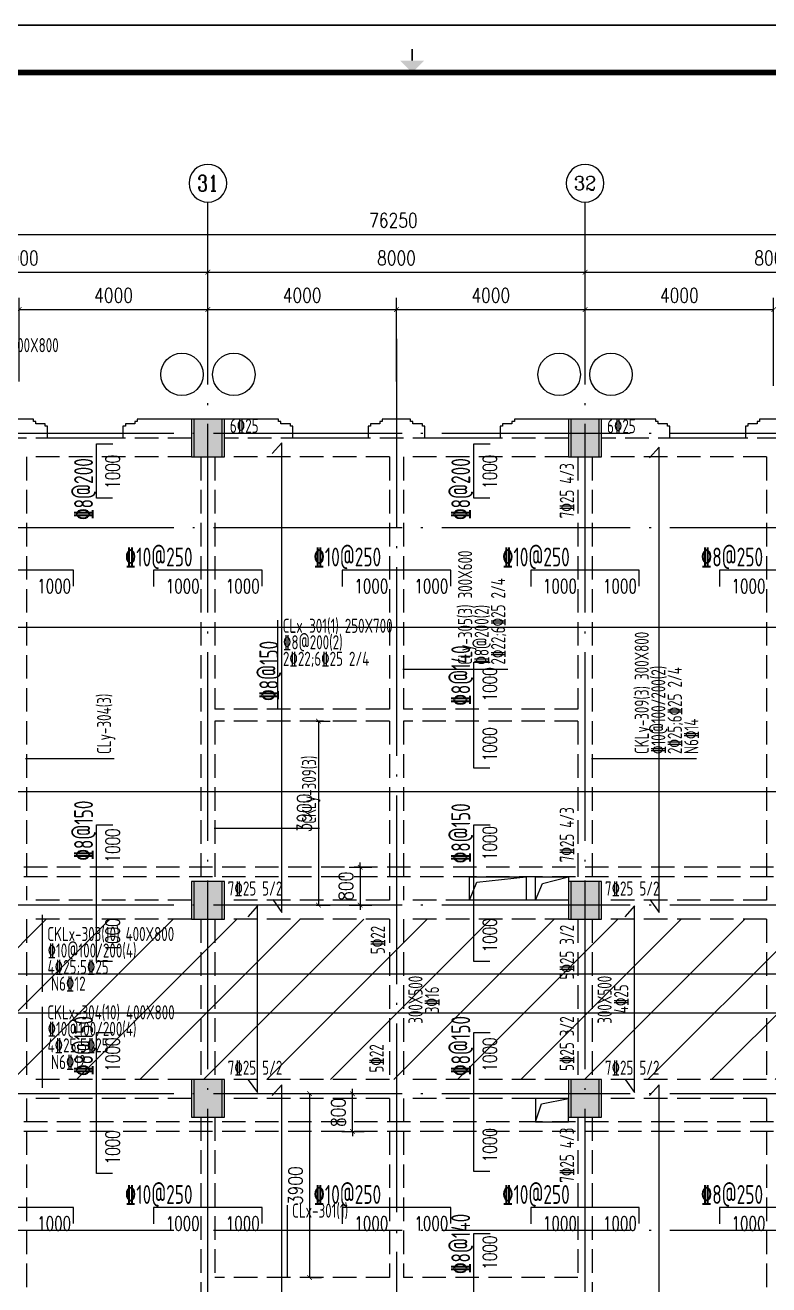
# Model space of a CAD drawing. Header units: millimetres. Extents: x 2998490 to 15040601, y 444546 to 7822218.
# Drawn here: x 14653392 to 14669164, y 7627256 to 7653964 of the extents above; entities that cross this region are included whole.
import ezdxf
from ezdxf.enums import TextEntityAlignment as Align

# ---------------------------------------------------------------- set-up
doc = ezdxf.new("R2010")
doc.units = ezdxf.units.MM
doc.header["$LTSCALE"] = 2000
doc.linetypes.add('DASH', pattern=[0.35, 0.25, -0.1])
doc.linetypes.add('DOTE', pattern=[2.42, 2, -0.2, 0.02, -0.2])
for name, color, linetype in [('3-AXIS', 3, 'Continuous'), ('3-AXIS_TEXT', 7, 'Continuous'), ('3-ban', 84, 'Continuous'), ('3-ban-hatch', 9, 'Continuous'), ('3-ban-rein', 1, 'Continuous'), ('3-ban-TEXT', 7, 'Continuous'), ('3-column-DOWN', 232, 'Continuous'), ('3-COLUMN-UP', 2, 'Continuous'), ('3-dote', 43, 'DOTE'), ('3-HATCH', 8, 'Continuous'), ('3-liang-rein-X', 54, 'Continuous'), ('3-liang-rein-Y', 130, 'Continuous'), ('3-liang-R截面-X', 50, 'Continuous'), ('3-liang-R截面-Y', 70, 'Continuous'), ('3-liang-s-1', 44, 'Continuous'), ('3-liang-xu', 120, 'DASH'), ('3-装饰线脚', 7, 'Continuous'), ('AXIS', 3, 'Continuous'), ('AXIS_TEXT', 7, 'Continuous'), ('图框', 7, 'Continuous')]:
    doc.layers.add(name, color=color, linetype=linetype)
doc.layers.add('3-零部件', color=73, linetype='Continuous', lineweight=5)
doc.styles.add('_TCH_AXIS', font='COMPLEX', dxfattribs={"bigfont": 'GBCBIG'})
doc.styles.add('COMPLEX', font='COMPLEX')
doc.styles.add('DIM_FONT', font='SIMPLEX', dxfattribs={"width": 0.8, "bigfont": 'HZTXT'})
doc.styles.add('TJ1', font='tj-romans1.shx', dxfattribs={"width": 0.8, "bigfont": 'tj-hztxt1.shx'})
doc.styles.add('TSSD_Rein', font='Tssdeng.shx', dxfattribs={"width": 0.7, "bigfont": 'hztxt.shx'})
doc.dimstyles.new('DIMN100', dxfattribs={"dimtxt": 300, "dimasz": 100, "dimexe": 250, "dimexo": 300, "dimgap": 150, "dimtad": 1, "dimdec": 0, "dimzin": 0, "dimdsep": 46, "dimtxsty": 'DIM_FONT', "dimblk": 'ARCHTICK', "dimcen": 0.09, "dimclrt": 7, "dimazin": 2, "dimtfac": 1, "dimtdec": 0, "dimtix": 1, "dimtmove": 2, "dimatfit": 3, "dimldrblk": 'ARCHTICK', "dimfxl": 0, "dimtolj": 1, "dimtzin": 0, "dimarcsym": 0})

# ---------------------------------------------------------------- blocks, each defined once
blk = doc.blocks.new('TJAD_TK_A0')
at = {"layer": '图框'}
for p, q in [((2162, 399.3), (973, 399.3)), ((973, -441.7), (2162, -441.7))]:
    blk.add_line(p, q, dxfattribs=at)
at = {"layer": '图框', "const_width": 0.3}
blk.add_lwpolyline([(1567.5, 391.74), (1567.5, 394.24)], dxfattribs=at)
at = {"layer": '图框', "const_width": 1.2}
blk.add_lwpolyline([(2152, -431.7), (2152, 389.3), (998, 389.3), (998, -431.7)], close=True, dxfattribs=at)
at = {"layer": '图框'}
blk.add_solid([(1565, 391.74), (1570, 391.74), (1567.5, 389.24)], dxfattribs=at)
blk = doc.blocks.new('_ArchTick')
at = {"color": 0, "linetype": 'ByBlock', "const_width": 0.15}
blk.add_lwpolyline([(-0.5, -0.5), (0.5, 0.5)], dxfattribs=at)
blk = doc.blocks.new('*D253')
at = {"layer": 'AXIS', "color": 0, "lineweight": -2}
for p, q in [((14649267, 7648123), (14649267, 7648976)), ((14657267, 7648123), (14657267, 7648976)), ((14649267, 7648726), (14657267, 7648726))]:
    blk.add_line(p, q, dxfattribs=at)
at = {"layer": 'Defpoints', "color": 0}
for p in [(14657267, 7648726), (14649267, 7647823), (14657267, 7647823)]:
    blk.add_point(p, dxfattribs=at)
at = {"layer": 'AXIS', "color": 0, "lineweight": -2, "xscale": 100, "yscale": 100, "zscale": 100, "rotation": 180}
blk.add_blockref('_ArchTick', (14649267, 7648726), dxfattribs=at)
at = {"layer": 'AXIS', "color": 0, "lineweight": -2, "xscale": 100, "yscale": 100, "zscale": 100}
blk.add_blockref('_ArchTick', (14657267, 7648726), dxfattribs=at)
at = {"layer": 'AXIS', "color": 7, "insert": (14653267, 7649026), "char_height": 300, "attachment_point": 5, "style": 'DIM_FONT'}
blk.add_mtext('\\A1;8000', dxfattribs=at)
blk = doc.blocks.new('*D254')
at = {"layer": 'AXIS', "color": 0, "lineweight": -2}
for p, q in [((14657267, 7648123), (14657267, 7648976)), ((14665267, 7648123), (14665267, 7648976)), ((14657267, 7648726), (14665267, 7648726))]:
    blk.add_line(p, q, dxfattribs=at)
at = {"layer": 'Defpoints', "color": 0}
for p in [(14665267, 7648726), (14657267, 7647823), (14665267, 7647823)]:
    blk.add_point(p, dxfattribs=at)
at = {"layer": 'AXIS', "color": 0, "lineweight": -2, "xscale": 100, "yscale": 100, "zscale": 100, "rotation": 180}
blk.add_blockref('_ArchTick', (14657267, 7648726), dxfattribs=at)
at = {"layer": 'AXIS', "color": 0, "lineweight": -2, "xscale": 100, "yscale": 100, "zscale": 100}
blk.add_blockref('_ArchTick', (14665267, 7648726), dxfattribs=at)
at = {"layer": 'AXIS', "color": 7, "insert": (14661267, 7649026), "char_height": 300, "attachment_point": 5, "style": 'DIM_FONT'}
blk.add_mtext('\\A1;8000', dxfattribs=at)
blk = doc.blocks.new('*D255')
at = {"layer": 'AXIS', "color": 0, "lineweight": -2}
for p, q in [((14665267, 7648123), (14665267, 7648976)), ((14673267, 7648123), (14673267, 7648976)), ((14665267, 7648726), (14673267, 7648726))]:
    blk.add_line(p, q, dxfattribs=at)
at = {"layer": 'Defpoints', "color": 0}
for p in [(14673267, 7648726), (14665267, 7647823), (14673267, 7647823)]:
    blk.add_point(p, dxfattribs=at)
at = {"layer": 'AXIS', "color": 0, "lineweight": -2, "xscale": 100, "yscale": 100, "zscale": 100, "rotation": 180}
blk.add_blockref('_ArchTick', (14665267, 7648726), dxfattribs=at)
at = {"layer": 'AXIS', "color": 0, "lineweight": -2, "xscale": 100, "yscale": 100, "zscale": 100}
blk.add_blockref('_ArchTick', (14673267, 7648726), dxfattribs=at)
at = {"layer": 'AXIS', "color": 7, "insert": (14669267, 7649026), "char_height": 300, "attachment_point": 5, "style": 'DIM_FONT'}
blk.add_mtext('\\A1;8000', dxfattribs=at)
blk = doc.blocks.new('*D263')
at = {"layer": 'AXIS', "color": 0, "lineweight": -2}
for p, q in [((14619017, 7647323), (14619017, 7649776)), ((14695267, 7647323), (14695267, 7649776)), ((14619017, 7649526), (14695267, 7649526))]:
    blk.add_line(p, q, dxfattribs=at)
at = {"layer": 'Defpoints', "color": 0}
for p in [(14695267, 7649526), (14619017, 7647023), (14695267, 7647023)]:
    blk.add_point(p, dxfattribs=at)
at = {"layer": 'AXIS', "color": 0, "lineweight": -2, "xscale": 100, "yscale": 100, "zscale": 100, "rotation": 180}
blk.add_blockref('_ArchTick', (14619017, 7649526), dxfattribs=at)
at = {"layer": 'AXIS', "color": 0, "lineweight": -2, "xscale": 100, "yscale": 100, "zscale": 100}
blk.add_blockref('_ArchTick', (14695267, 7649526), dxfattribs=at)
at = {"layer": 'AXIS', "color": 7, "insert": (14661202, 7649826), "char_height": 300, "attachment_point": 5, "style": 'DIM_FONT'}
blk.add_mtext('\\A1;76250', dxfattribs=at)
blk = doc.blocks.new('_AXISO')
blk.add_circle((0, 0), 0.5)
at = {"layer": '3-AXIS_TEXT', "style": 'COMPLEX', "width": 1.041667}
blk.add_attdef('A', text='', height=0.56, dxfattribs=at).set_placement((-0.25, -0.28), (0.25, -0.28), align=Align.FIT)
blk = doc.blocks.new('*D1393')
at = {"layer": '3-零部件', "color": 0, "lineweight": -2}
for p, q in [((14653267, 7646407), (14653267, 7648185)), ((14657267, 7646407), (14657267, 7648185)), ((14653267, 7647935), (14657267, 7647935))]:
    blk.add_line(p, q, dxfattribs=at)
at = {"layer": 'Defpoints', "color": 0}
for p in [(14657267, 7647935), (14653267, 7646107), (14657267, 7646107)]:
    blk.add_point(p, dxfattribs=at)
at = {"layer": '3-零部件', "color": 0, "lineweight": -2, "xscale": 100, "yscale": 100, "zscale": 100, "rotation": 180}
blk.add_blockref('_ArchTick', (14653267, 7647935), dxfattribs=at)
at = {"layer": '3-零部件', "color": 0, "lineweight": -2, "xscale": 100, "yscale": 100, "zscale": 100}
blk.add_blockref('_ArchTick', (14657267, 7647935), dxfattribs=at)
at = {"layer": '3-零部件', "color": 7, "insert": (14655267, 7648235), "char_height": 300, "attachment_point": 5, "style": 'DIM_FONT'}
blk.add_mtext('\\A1;4000', dxfattribs=at)
blk = doc.blocks.new('*D1394')
at = {"layer": '3-零部件', "color": 0, "lineweight": -2}
for p, q in [((14657267, 7646407), (14657267, 7648185)), ((14661267, 7646407), (14661267, 7648185)), ((14657267, 7647935), (14661267, 7647935))]:
    blk.add_line(p, q, dxfattribs=at)
at = {"layer": 'Defpoints', "color": 0}
for p in [(14661267, 7647935), (14657267, 7646107), (14661267, 7646107)]:
    blk.add_point(p, dxfattribs=at)
at = {"layer": '3-零部件', "color": 0, "lineweight": -2, "xscale": 100, "yscale": 100, "zscale": 100, "rotation": 180}
blk.add_blockref('_ArchTick', (14657267, 7647935), dxfattribs=at)
at = {"layer": '3-零部件', "color": 0, "lineweight": -2, "xscale": 100, "yscale": 100, "zscale": 100}
blk.add_blockref('_ArchTick', (14661267, 7647935), dxfattribs=at)
at = {"layer": '3-零部件', "color": 7, "insert": (14659267, 7648235), "char_height": 300, "attachment_point": 5, "style": 'DIM_FONT'}
blk.add_mtext('\\A1;4000', dxfattribs=at)
blk = doc.blocks.new('*D1395')
at = {"layer": '3-零部件', "color": 0, "lineweight": -2}
for p, q in [((14661267, 7646407), (14661267, 7648185)), ((14665267, 7646407), (14665267, 7648185)), ((14661267, 7647935), (14665267, 7647935))]:
    blk.add_line(p, q, dxfattribs=at)
at = {"layer": 'Defpoints', "color": 0}
for p in [(14665267, 7647935), (14661267, 7646107), (14665267, 7646107)]:
    blk.add_point(p, dxfattribs=at)
at = {"layer": '3-零部件', "color": 0, "lineweight": -2, "xscale": 100, "yscale": 100, "zscale": 100, "rotation": 180}
blk.add_blockref('_ArchTick', (14661267, 7647935), dxfattribs=at)
at = {"layer": '3-零部件', "color": 0, "lineweight": -2, "xscale": 100, "yscale": 100, "zscale": 100}
blk.add_blockref('_ArchTick', (14665267, 7647935), dxfattribs=at)
at = {"layer": '3-零部件', "color": 7, "insert": (14663267, 7648235), "char_height": 300, "attachment_point": 5, "style": 'DIM_FONT'}
blk.add_mtext('\\A1;4000', dxfattribs=at)
blk = doc.blocks.new('*D1398')
at = {"layer": '3-零部件', "color": 0, "lineweight": -2}
for p, q in [((14665267, 7646357), (14665267, 7648185)), ((14669267, 7646319), (14669267, 7648185)), ((14665267, 7647935), (14669267, 7647935))]:
    blk.add_line(p, q, dxfattribs=at)
at = {"layer": 'Defpoints', "color": 0}
for p in [(14669267, 7647935), (14665267, 7646057), (14669267, 7646019)]:
    blk.add_point(p, dxfattribs=at)
at = {"layer": '3-零部件', "color": 0, "lineweight": -2, "xscale": 100, "yscale": 100, "zscale": 100, "rotation": 180}
blk.add_blockref('_ArchTick', (14665267, 7647935), dxfattribs=at)
at = {"layer": '3-零部件', "color": 0, "lineweight": -2, "xscale": 100, "yscale": 100, "zscale": 100}
blk.add_blockref('_ArchTick', (14669267, 7647935), dxfattribs=at)
at = {"layer": '3-零部件', "color": 7, "insert": (14667267, 7648235), "char_height": 300, "attachment_point": 5, "style": 'DIM_FONT'}
blk.add_mtext('\\A1;4000', dxfattribs=at)
blk = doc.blocks.new('*D1803')
at = {"layer": '3-ban', "color": 0, "lineweight": -2}
for p, q in [((14659567, 7639209), (14659862, 7639209)), ((14659612, 7639209), (14659612, 7635309)), ((14659567, 7635309), (14659862, 7635309))]:
    blk.add_line(p, q, dxfattribs=at)
at = {"layer": 'Defpoints', "color": 0}
for p in [(14659267, 7639209), (14659267, 7635309), (14659612, 7635309)]:
    blk.add_point(p, dxfattribs=at)
at = {"layer": '3-ban', "color": 0, "lineweight": -2, "xscale": 100, "yscale": 100, "zscale": 100}
for p, rotation in [((14659612, 7639209), 90), ((14659612, 7635309), 270)]:
    blk.add_blockref('_ArchTick', p, dxfattribs=dict(at, rotation=rotation))
at = {"layer": '3-ban', "color": 7, "insert": (14659312, 7637259), "char_height": 300, "attachment_point": 5, "rotation": 90, "style": 'DIM_FONT'}
blk.add_mtext('\\A1;3900', dxfattribs=at)
blk = doc.blocks.new('*D1804')
at = {"layer": '3-ban', "color": 0, "lineweight": -2}
for p, q in [((14659424, 7631309), (14659424, 7627409)), ((14659426, 7631309), (14659674, 7631309)), ((14659426, 7627409), (14659674, 7627409))]:
    blk.add_line(p, q, dxfattribs=at)
at = {"layer": 'Defpoints', "color": 0}
for p in [(14659126, 7631309), (14659126, 7627409), (14659424, 7627409)]:
    blk.add_point(p, dxfattribs=at)
at = {"layer": '3-ban', "color": 0, "lineweight": -2, "xscale": 100, "yscale": 100, "zscale": 100}
for p, rotation in [((14659424, 7631309), 90), ((14659424, 7627409), 270)]:
    blk.add_blockref('_ArchTick', p, dxfattribs=dict(at, rotation=rotation))
at = {"layer": '3-ban', "color": 7, "insert": (14659124, 7629359), "char_height": 300, "attachment_point": 5, "rotation": 90, "style": 'DIM_FONT'}
blk.add_mtext('\\A1;3900', dxfattribs=at)
blk = doc.blocks.new('*D1805')
at = {"layer": '3-ban', "color": 0, "lineweight": -2}
for p, q in [((14660264, 7636109), (14660746, 7636109)), ((14660496, 7636109), (14660496, 7636209)), ((14660496, 7636109), (14660496, 7635309)), ((14660264, 7635309), (14660746, 7635309)), ((14660496, 7635309), (14660496, 7635209))]:
    blk.add_line(p, q, dxfattribs=at)
at = {"layer": 'Defpoints', "color": 0}
for p in [(14659964, 7636109), (14659964, 7635309), (14660496, 7635309)]:
    blk.add_point(p, dxfattribs=at)
at = {"layer": '3-ban', "color": 0, "lineweight": -2, "xscale": 100, "yscale": 100, "zscale": 100}
for p, rotation in [((14660496, 7636109), 270), ((14660496, 7635309), 90)]:
    blk.add_blockref('_ArchTick', p, dxfattribs=dict(at, rotation=rotation))
at = {"layer": '3-ban', "color": 7, "insert": (14660196, 7635709), "char_height": 300, "attachment_point": 5, "rotation": 90, "style": 'DIM_FONT'}
blk.add_mtext('\\A1;800', dxfattribs=at)
blk = doc.blocks.new('*D1806')
at = {"layer": '3-ban', "color": 0, "lineweight": -2}
for p, q in [((14660105, 7631309), (14660584, 7631309)), ((14660334, 7631309), (14660334, 7631409)), ((14660334, 7630509), (14660334, 7631309)), ((14660105, 7630509), (14660584, 7630509)), ((14660334, 7630509), (14660334, 7630409))]:
    blk.add_line(p, q, dxfattribs=at)
at = {"layer": 'Defpoints', "color": 0}
for p in [(14659805, 7631309), (14660334, 7631309), (14659805, 7630509)]:
    blk.add_point(p, dxfattribs=at)
at = {"layer": '3-ban', "color": 0, "lineweight": -2, "xscale": 100, "yscale": 100, "zscale": 100}
for p, rotation in [((14660334, 7631309), 270), ((14660334, 7630509), 90)]:
    blk.add_blockref('_ArchTick', p, dxfattribs=dict(at, rotation=rotation))
at = {"layer": '3-ban', "color": 7, "insert": (14660034, 7630909), "char_height": 300, "attachment_point": 5, "rotation": 90, "style": 'DIM_FONT'}
blk.add_mtext('\\A1;800', dxfattribs=at)

msp = doc.modelspace()

# ---------------------------------------------------------------- hatches: boundary and pattern name
at = {"layer": '3-ban-hatch'}
h = msp.add_hatch(dxfattribs=at)
h.set_pattern_fill('ANSI31', color=8, scale=300, style=0)
h.set_pattern_definition([(225, (29074325.8, 15306834.7), (673.51921, -673.51921), [])])
h.paths.add_polyline_path([(14691566.9, 7635008.7), (14691566.9, 7628608.7), (14692155.7, 7628608.7), (14692660.5, 7628304.1), (14695264, 7625701.4), (14695493.1, 7625147.3), (14695493.1, 7621468.4), (14695262.8, 7620914.8), (14692660.8, 7618312.8), (14692106.7, 7618083.7), (14688427.3, 7618083.7), (14687873.3, 7618312.9), (14685271.6, 7620914.6), (14685041.9, 7621468.4), (14685041.9, 7623008.7), (14681566.9, 7623008.7), (14681566.9, 7628608.7), (14681566.9, 7631308.7), (14681566.9, 7631608.7), (14618716.9, 7631608.7), (14618716.9, 7635008.7)])
at = {"layer": '3-HATCH'}
for points in [[(14657566.9, 7645608.7), (14656966.9, 7645608.7), (14656966.9, 7644808.7), (14657566.9, 7644808.7)], [(14665566.9, 7645608.7), (14664966.9, 7645608.7), (14664966.9, 7644808.7), (14665566.9, 7644808.7)], [(14657566.9, 7635808.7), (14656966.9, 7635808.7), (14656966.9, 7635008.7), (14657566.9, 7635008.7)], [(14665566.9, 7635808.7), (14664966.9, 7635808.7), (14664966.9, 7635008.7), (14665566.9, 7635008.7)], [(14657566.9, 7631608.7), (14656966.9, 7631608.7), (14656966.9, 7630808.7), (14657566.9, 7630808.7)], [(14665566.9, 7631608.7), (14664966.9, 7631608.7), (14664966.9, 7630808.7), (14665566.9, 7630808.7)]]:
    msp.add_hatch(color=256, dxfattribs=at).paths.add_polyline_path(points)

# ---------------------------------------------------------------- linework, layer by layer
at = {"layer": '3-AXIS', "color": 15, "linetype": 'DOTE'}
for p, q in [((14657266.8, 7617308.7), (14657266.8, 7647823.2)), ((14665266.8, 7617308.7), (14665266.8, 7647823.2)), ((14695266.8, 7645308.7), (14614408.5, 7645308.7)), ((14695266.8, 7643308.7), (14614408.5, 7643308.7)), ((14695266.8, 7635308.7), (14614408.5, 7635308.7)), ((14695266.8, 7631308.7), (14614408.5, 7631308.7)), ((14695266.8, 7628408.7), (14614408.5, 7628408.7))]:
    msp.add_line(p, q, dxfattribs=at)
at = {"layer": '3-ban-rein'}
for points in [[(14655245.3, 7643937.9), (14654907.3, 7643937.9), (14654907.3, 7645087.9), (14655253.3, 7645087.9)], [(14658643.5, 7635424.8), (14658837, 7635151.1), (14658837, 7645110.5), (14658633.9, 7644881.1)], [(14663245.3, 7643937.9), (14662907.3, 7643937.9), (14662907.3, 7645087.9), (14663253.3, 7645087.9)], [(14666643.5, 7635424.8), (14666837, 7635151.1), (14666837, 7645018.7), (14666633.9, 7644789.4)], [(14654416.8, 7642072.4), (14654416.8, 7642410.4), (14652116.8, 7642410.4), (14652116.8, 7642064.4)], [(14658416.8, 7642072.4), (14658416.8, 7642410.4), (14656116.8, 7642410.4), (14656116.8, 7642064.4)], [(14662416.8, 7642072.4), (14662416.8, 7642410.4), (14660116.8, 7642410.4), (14660116.8, 7642064.4)], [(14666416.8, 7642072.4), (14666416.8, 7642410.4), (14664116.8, 7642410.4), (14664116.8, 7642064.4)], [(14670416.8, 7642072.4), (14670416.8, 7642410.4), (14668116.8, 7642410.4), (14668116.8, 7642064.4)], [(14681410.6, 7640852.1), (14681410.6, 7641190), (14618819.5, 7641190), (14618819.5, 7640844)], [(14663245.3, 7638208.7), (14662907.3, 7638208.7), (14662907.3, 7640458.7), (14663253.3, 7640458.7)], [(14681204.9, 7637900.5), (14681478.5, 7637707.1), (14618817.4, 7637707.1), (14619046.8, 7637910.1)], [(14655245.3, 7634108.7), (14654907.3, 7634108.7), (14654907.3, 7637009.5), (14655253.3, 7637009.5)], [(14663245.3, 7634108.7), (14662907.3, 7634108.7), (14662907.3, 7637006.2), (14663253.3, 7637006.2)], [(14658122.7, 7631604.5), (14658316.1, 7631330.8), (14658316.1, 7635288.1), (14658113, 7635058.7)], [(14666122.7, 7631604.5), (14666316.1, 7631330.8), (14666316.1, 7635288.1), (14666113, 7635058.7)], [(14691410.6, 7633502.2), (14691410.6, 7633840.2), (14618833.6, 7633840.2), (14618833.6, 7633494.1)], [(14691204.9, 7633206.2), (14691478.5, 7633012.8), (14618817.4, 7633012.8), (14619046.8, 7633215.9)], [(14655245.3, 7629614.9), (14654907.3, 7629614.9), (14654907.3, 7632608.7), (14655253.3, 7632608.7)], [(14663245.3, 7629660.4), (14662907.3, 7629660.4), (14662907.3, 7632608.7), (14663253.3, 7632608.7)], [(14658643.5, 7621714), (14658837, 7621440.3), (14658837, 7631499), (14658633.9, 7631269.6)], [(14666643.5, 7621722.2), (14666837, 7621448.6), (14666837, 7631499), (14666633.9, 7631269.6)], [(14654416.8, 7628556.1), (14654416.8, 7628894), (14652116.8, 7628894), (14652116.8, 7628548)], [(14658416.8, 7628556.1), (14658416.8, 7628894), (14656116.8, 7628894), (14656116.8, 7628548)], [(14662416.8, 7628556.1), (14662416.8, 7628894), (14660116.8, 7628894), (14660116.8, 7628548)], [(14666416.8, 7628556.1), (14666416.8, 7628894), (14664116.8, 7628894), (14664116.8, 7628548)], [(14670416.8, 7628556.1), (14670416.8, 7628894), (14668116.8, 7628894), (14668116.8, 7628548)], [(14663245.3, 7626158.7), (14662907.3, 7626158.7), (14662907.3, 7628341.9), (14663253.3, 7628341.9)]]:
    msp.add_lwpolyline(points, dxfattribs=at)
at = {"layer": '3-column-DOWN'}
for points in [[(14657616.9, 7645608.7), (14656916.9, 7645608.7), (14656916.9, 7644808.7), (14657616.9, 7644808.7)], [(14665616.9, 7645608.7), (14664916.9, 7645608.7), (14664916.9, 7644808.7), (14665616.9, 7644808.7)], [(14657616.9, 7635808.7), (14656916.9, 7635808.7), (14656916.9, 7635008.7), (14657616.9, 7635008.7)], [(14665616.9, 7635808.7), (14664916.9, 7635808.7), (14664916.9, 7635008.7), (14665616.9, 7635008.7)], [(14657616.9, 7631608.7), (14656916.9, 7631608.7), (14656916.9, 7630808.7), (14657616.9, 7630808.7)], [(14665616.9, 7631608.7), (14664916.9, 7631608.7), (14664916.9, 7630808.7), (14665616.9, 7630808.7)]]:
    msp.add_lwpolyline(points, close=True, dxfattribs=at)
at = {"layer": '3-COLUMN-UP'}
for points in [[(14657566.9, 7645608.7), (14656966.9, 7645608.7), (14656966.9, 7644808.7), (14657566.9, 7644808.7)], [(14665566.9, 7645608.7), (14664966.9, 7645608.7), (14664966.9, 7644808.7), (14665566.9, 7644808.7)], [(14657566.9, 7635808.7), (14656966.9, 7635808.7), (14656966.9, 7635008.7), (14657566.9, 7635008.7)], [(14665566.9, 7635808.7), (14664966.9, 7635808.7), (14664966.9, 7635008.7), (14665566.9, 7635008.7)], [(14657566.9, 7631608.7), (14656966.9, 7631608.7), (14656966.9, 7630808.7), (14657566.9, 7630808.7)], [(14665566.9, 7631608.7), (14664966.9, 7631608.7), (14664966.9, 7630808.7), (14665566.9, 7630808.7)]]:
    msp.add_lwpolyline(points, close=True, dxfattribs=at)
at = {"layer": '3-dote'}
msp.add_line((14661266.8, 7647313.9), (14661266.8, 7619132.3), dxfattribs=at)
at = {"layer": '3-liang-R截面-X'}
for p, q in [((14658746, 7641347.1), (14658746, 7639458.7)), ((14653753.5, 7635102.7), (14653753.5, 7633469.1)), ((14653753.5, 7633151), (14653753.5, 7631430)), ((14658945.3, 7628947.1), (14658945.3, 7627408.7))]:
    msp.add_line(p, q, dxfattribs=at)
at = {"layer": '3-liang-R截面-Y'}
for p, q in [((14663632.3, 7640302.5), (14661402.3, 7640302.5)), ((14655282.3, 7638406.4), (14653402.3, 7638406.4)), ((14667631.1, 7638406.4), (14665401.1, 7638406.4)), ((14659631.1, 7636929.7), (14657401.1, 7636929.7))]:
    msp.add_line(p, q, dxfattribs=at)
at = {"layer": '3-liang-s-1'}
for points in [[(14657266.8, 7645608.7), (14655766.8, 7645608.7), (14655766.8, 7645558.7), (14655716.8, 7645558.7), (14655716.8, 7645508.7), (14655516.8, 7645508.7), (14655516.8, 7645458.7), (14655466.8, 7645458.7), (14655466.8, 7645208.7), (14653866.8, 7645208.7), (14653866.8, 7645458.7), (14653816.8, 7645458.7), (14653816.8, 7645508.7), (14653616.8, 7645508.7), (14653616.8, 7645558.7), (14653566.8, 7645558.7), (14653566.8, 7645608.7), (14652966.8, 7645608.7)], [(14665266.8, 7645608.7), (14663766.8, 7645608.7), (14663766.8, 7645558.7), (14663716.8, 7645558.7), (14663716.8, 7645508.7), (14663516.8, 7645508.7), (14663516.8, 7645458.7), (14663466.8, 7645458.7), (14663466.8, 7645208.7), (14661866.8, 7645208.7), (14661866.8, 7645458.7), (14661816.8, 7645458.7), (14661816.8, 7645508.7), (14661616.8, 7645508.7), (14661616.8, 7645558.7), (14661566.8, 7645558.7), (14661566.8, 7645608.7), (14660966.8, 7645608.7), (14660966.8, 7645558.7), (14660916.8, 7645558.7), (14660916.8, 7645508.7), (14660716.8, 7645508.7), (14660716.8, 7645458.7), (14660666.8, 7645458.7), (14660666.8, 7645208.7), (14659066.8, 7645208.7), (14659066.8, 7645458.7), (14659016.8, 7645458.7), (14659016.8, 7645508.7), (14658816.8, 7645508.9), (14658816.8, 7645558.7), (14658766.8, 7645558.7), (14658766.8, 7645608.7), (14657266.8, 7645608.7)], [(14669566.8, 7645608.7), (14668966.8, 7645608.7), (14668966.8, 7645558.7), (14668916.8, 7645558.7), (14668916.8, 7645508.7), (14668716.8, 7645508.7), (14668716.8, 7645458.7), (14668666.8, 7645458.7), (14668666.8, 7645208.7), (14667066.8, 7645208.7), (14667066.8, 7645458.7), (14667016.8, 7645458.7), (14667016.8, 7645508.7), (14666816.8, 7645508.9), (14666816.8, 7645558.7), (14666766.8, 7645558.7), (14666766.8, 7645608.7), (14665266.8, 7645608.7)], [(14662816.8, 7635408.7), (14662971.4, 7635793.8), (14664016.8, 7635908.7)], [(14664216.8, 7635408.7), (14664365.1, 7635765), (14664916.9, 7635908.7)], [(14664216.8, 7630708.7), (14664342.3, 7631091.6), (14664916.8, 7631208.7)]]:
    msp.add_lwpolyline(points, dxfattribs=at)
for points in [[(14662816.8, 7635908.7), (14664016.8, 7635908.7), (14664016.8, 7635408.7), (14662816.8, 7635408.7)], [(14664216.8, 7635908.7), (14664916.9, 7635908.7), (14664916.9, 7635408.7), (14664216.8, 7635408.7)], [(14664216.8, 7630708.7), (14664916.8, 7630708.7), (14664916.8, 7631208.7), (14664216.8, 7631208.7)]]:
    msp.add_lwpolyline(points, close=True, dxfattribs=at)
at = {"layer": '3-liang-xu'}
for p, q in [((14656916.9, 7645208.7), (14649616.9, 7645208.7)), ((14664916.9, 7645208.7), (14657616.9, 7645208.7)), ((14672916.9, 7645208.7), (14665616.9, 7645208.7)), ((14656916.9, 7644808.7), (14653416.9, 7644808.7)), ((14653416.9, 7644808.7), (14653416.9, 7635408.7)), ((14657116.9, 7644808.7), (14657116.9, 7635808.7)), ((14657416.9, 7644808.7), (14657416.9, 7639458.7)), ((14661116.9, 7644808.7), (14657616.9, 7644808.7)), ((14661116.9, 7644808.7), (14661116.9, 7639458.7)), ((14664916.9, 7644808.7), (14661416.9, 7644808.7)), ((14661416.9, 7644808.7), (14661416.9, 7639458.7)), ((14665116.9, 7644808.7), (14665116.9, 7639458.7)), ((14665416.9, 7644808.7), (14665416.9, 7635808.7)), ((14669116.9, 7644808.7), (14665616.9, 7644808.7)), ((14669116.9, 7644808.7), (14669116.9, 7635408.7)), ((14661116.9, 7639458.7), (14657416.9, 7639458.7)), ((14665116.9, 7639458.7), (14661416.9, 7639458.7)), ((14657416.9, 7639208.7), (14657416.9, 7635808.7)), ((14661116.9, 7639208.7), (14657416.9, 7639208.7)), ((14661116.9, 7639208.7), (14661116.9, 7635408.7)), ((14665116.9, 7639208.7), (14661416.9, 7639208.7)), ((14661416.9, 7639208.7), (14661416.9, 7635408.7)), ((14665116.9, 7639208.7), (14665116.9, 7635808.7)), ((14681166.9, 7636108.7), (14619016.9, 7636108.7)), ((14681166.9, 7635908.7), (14619016.9, 7635908.7)), ((14656916.9, 7635408.7), (14653416.9, 7635408.7)), ((14661116.9, 7635408.7), (14657616.9, 7635408.7)), ((14664916.9, 7635408.7), (14661416.9, 7635408.7)), ((14669116.9, 7635408.7), (14665616.9, 7635408.7)), ((14656916.9, 7635008.7), (14653416.9, 7635008.7)), ((14653416.9, 7635008.7), (14653416.9, 7631608.7)), ((14657116.9, 7635008.7), (14657116.9, 7631608.7)), ((14657416.9, 7635008.7), (14657416.9, 7631608.7)), ((14661116.9, 7635008.7), (14657616.9, 7635008.7)), ((14661116.9, 7635008.7), (14661116.9, 7631608.7)), ((14664916.9, 7635008.7), (14661416.9, 7635008.7)), ((14661416.9, 7635008.7), (14661416.9, 7631608.7)), ((14665116.9, 7635008.7), (14665116.9, 7631608.7)), ((14665416.9, 7635008.7), (14665416.9, 7631608.7)), ((14669116.9, 7635008.7), (14665616.9, 7635008.7)), ((14669116.9, 7635008.7), (14669116.9, 7631608.7)), ((14656916.9, 7631608.7), (14653416.9, 7631608.7)), ((14661116.9, 7631608.7), (14657616.9, 7631608.7)), ((14664916.9, 7631608.7), (14661416.9, 7631608.7)), ((14669116.9, 7631608.7), (14665616.9, 7631608.7)), ((14656916.9, 7631208.7), (14653416.9, 7631208.7)), ((14653416.9, 7631208.7), (14653416.9, 7621808.7)), ((14661116.9, 7631208.7), (14657616.9, 7631208.7)), ((14661116.9, 7631208.7), (14661116.9, 7627408.7)), ((14664916.9, 7631208.7), (14661416.9, 7631208.7)), ((14661416.9, 7631208.7), (14661416.9, 7627408.7)), ((14669116.9, 7631208.7), (14665616.9, 7631208.7)), ((14669116.9, 7631208.7), (14669116.9, 7621808.7)), ((14681166.9, 7630708.7), (14619016.9, 7630708.7)), ((14657116.9, 7630808.7), (14657116.9, 7621808.7)), ((14657416.9, 7630808.7), (14657416.9, 7627408.7)), ((14665116.9, 7630808.7), (14665116.9, 7627408.7)), ((14665416.9, 7630808.7), (14665416.9, 7621808.7)), ((14681166.9, 7630508.7), (14619016.9, 7630508.7)), ((14661116.9, 7627408.7), (14657416.9, 7627408.7)), ((14665116.9, 7627408.7), (14661416.9, 7627408.7))]:
    msp.add_line(p, q, dxfattribs=at)
at = {"layer": '3-装饰线脚'}
for centre in [(14656716.8, 7646558.7), (14657816.8, 7646558.7), (14664716.8, 7646558.7), (14665816.8, 7646558.7)]:
    msp.add_circle(centre, 450, dxfattribs=at)
at = {"layer": 'AXIS'}
for p, q in [((14657266.8, 7647823.2), (14657266.8, 7650212.9)), ((14665266.8, 7647823.2), (14665266.8, 7650212.9))]:
    msp.add_line(p, q, dxfattribs=at)

# ---------------------------------------------------------------- block references
ref = msp.add_blockref('_AXISO', (14657266.8, 7650612.9), dxfattribs=dict(at, xscale=-800, yscale=800, zscale=800, rotation=179.9999999998666))
ref.add_attrib('A', '31', dxfattribs={"layer": 'AXIS_TEXT', "height": 336, "rotation": 360, "style": '_TCH_AXIS'}).set_placement((14657042.8, 7650444.9), (14657490.8, 7650444.9), align=Align.FIT)
ref = msp.add_blockref('_AXISO', (14665266.8, 7650612.9), dxfattribs=dict(at, xscale=-800, yscale=800, zscale=800, rotation=179.9999999998666))
ref.add_attrib('A', '32', dxfattribs={"layer": 'AXIS_TEXT', "height": 300.65, "rotation": 360, "style": '_TCH_AXIS'}).set_placement((14665030.6, 7650462.5), (14665503.1, 7650462.5), align=Align.FIT)
at = {"layer": '图框', "xscale": 100, "yscale": 100, "zscale": 100}
for p in [(14504849.7, 7698133.9), (14504849.7, 7614033.9)]:
    msp.add_blockref('TJAD_TK_A0', p, dxfattribs=at)

# ---------------------------------------------------------------- texts
at = {"layer": '3-ban', "style": 'TSSD_Rein', "width": 0.7}
for s, rotation, p in [('%%1328@200', 89.99419, (14654830.3, 7643476.7, -5065)), ('%%1328@200', 89.99419, (14662830.3, 7643476.7, -5065)), ('%%13210@250', 0.00581, (14655508.9, 7642487.3, -5065)), ('%%13210@250', 0.00581, (14659508.9, 7642487.3, -5065)), ('%%13210@250', 0.00581, (14663508.9, 7642487.3, -5065)), ('%%1328@250', 0.00581, (14667724.3, 7642487.3, -5065)), ('%%1328@150', 89.99419, (14658759.9, 7639640.2, -5065)), ('%%1328@140', 89.99419, (14662830.3, 7639537.3, -5065)), ('%%1328@150', 89.99419, (14654830.3, 7636254, -5065)), ('%%1328@150', 89.99419, (14662830.3, 7636196.4, -5065)), ('%%1328@150', 89.99419, (14654830.3, 7631687.3, -5065)), ('%%1328@150', 89.99419, (14662830.3, 7631687.3, -5065)), ('%%13210@250', 0.00581, (14655508.9, 7628970.9, -5065)), ('%%13210@250', 0.00581, (14659508.9, 7628970.9, -5065)), ('%%13210@250', 0.00581, (14663508.9, 7628970.9, -5065)), ('%%1328@250', 0.00581, (14667724.3, 7628971, -5065)), ('%%1328@140', 89.99419, (14662830.3, 7627487.3, -5065))]:
    msp.add_text(s, height=400, rotation=rotation, dxfattribs=at).set_placement(p)
at = {"layer": '3-ban-TEXT', "style": 'TJ1', "width": 0.7}
for p in [(14655397.2, 7644134.8), (14663397.2, 7644134.8), (14663397.2, 7639628.6), (14663397.2, 7638355.6), (14655397.2, 7636211.8), (14663397.2, 7636262.6), (14655397.2, 7634305.6), (14663397.2, 7634305.6), (14655397.2, 7631778.6), (14663397.2, 7631778.6), (14655397.2, 7629811.8), (14663397.2, 7629857.3), (14663397.2, 7627578.6)]:
    msp.add_text('1000', height=300, rotation=90, dxfattribs=at).set_placement(p)
for p in [(14653646.5, 7641920.5), (14656373.5, 7641920.5), (14657646.5, 7641920.5), (14660373.5, 7641920.5), (14661646.5, 7641920.5), (14664373.5, 7641920.5), (14665646.5, 7641920.5), (14668373.5, 7641920.5), (14653646.5, 7628404.1), (14656373.5, 7628404.1), (14657646.5, 7628404.1), (14660373.5, 7628404.1), (14661646.5, 7628404.1), (14664373.5, 7628404.1), (14665646.5, 7628404.1), (14668373.5, 7628404.1)]:
    msp.add_text('1000', height=300, dxfattribs=at).set_placement(p)
at = {"layer": '3-liang-rein-X', "style": 'TSSD_Rein', "width": 0.7}
for s, p in [('6%%13225', (14657734.1, 7645318.9)), ('6%%13225', (14665733.7, 7645311.2)), ('%%1328@200(2)', (14658858.9, 7640729.4)), ('2%%13222;6%%13225 2/4', (14658858.9, 7640379.5)), ('7%%13225 5/2', (14657688.3, 7635508.7)), ('7%%13225 5/2', (14665688.3, 7635508.7)), ('%%13210@100/200(4)', (14653866.4, 7634194.4)), ('4%%13225;5%%13225', (14653866.4, 7633844.4)), ('N6%%13212', (14653939.8, 7633491.7)), ('%%13210@100/200(4)', (14653866.4, 7632533.3)), ('4%%13225;5%%13225', (14653866.4, 7632183.3)), ('N6%%13212', (14653939.8, 7631828.8)), ('7%%13225 5/2', (14657688.3, 7631708.7)), ('7%%13225 5/2', (14665688.3, 7631708.7))]:
    msp.add_text(s, height=300, dxfattribs=at).set_placement(p)
at = {"layer": '3-liang-rein-Y', "style": 'TSSD_Rein', "width": 0.7}
for s, p in [('7%%13225 4/3', (14665031.4, 7643509.9)), ('2%%13222;6%%13225 2/4', (14663572.8, 7640406.7)), ('%%1328@200(2)', (14663222.8, 7640406.7)), ('%%13210@100/200(2)', (14666969.5, 7638510.6)), ('2%%13225;6%%13225 2/4', (14667319.5, 7638510.6)), ('N6%%13214', (14667669.5, 7638510.6)), ('7%%13225 4/3', (14665031.4, 7636216.2)), ('5%%13222', (14661020.4, 7634267.5)), ('5%%13225 3/2', (14665031.4, 7633729.9)), ('3%%13216', (14662170.4, 7633014.2)), ('4%%13225', (14666181.4, 7633014.2)), ('5%%13225 3/2', (14665031.4, 7631790.7)), ('5%%13222', (14660994.5, 7631757.1)), ('7%%13225 4/3', (14665031.4, 7629421.8))]:
    msp.add_text(s, height=300, rotation=90, dxfattribs=at).set_placement(p)
at = {"layer": '3-liang-R截面-X', "style": 'TSSD_Rein', "width": 0.7}
for s, p in [('CKLx-301(8) 400X800', (14651538.4, 7647029.4)), ('CLx-301(1) 250X700', (14658854.1, 7641079.4)), ('CKLx-303(10) 400X800', (14653861.5, 7634544.4)), ('CKLx-304(10) 400X800', (14653861.5, 7632883.3)), ('CLx-301(1)', (14659053.3, 7628679.4))]:
    msp.add_text(s, height=300, dxfattribs=at).set_placement(p)
at = {"layer": '3-liang-R截面-Y', "style": 'TSSD_Rein', "width": 0.7}
for s, p in [('CLy-305(3) 300X600', (14662872.9, 7640406.7)), ('CKLy-309(3) 300X800', (14666619.5, 7638510.6)), ('CLy-304(3)', (14655214.9, 7638510.6)), ('CKLy-309(3)', (14659563.7, 7637033.9)), ('300X500', (14661820.4, 7632791.5)), ('300X500', (14665831.4, 7632791.5))]:
    msp.add_text(s, height=300, rotation=90, dxfattribs=at).set_placement(p)

# ---------------------------------------------------------------- dimensions: what is measured, and where the dimension line sits
at = {"layer": '3-ban'}
for base, p1, p2, picture, middle in [((14659612.2, 7635308.7), (14659266.8, 7639208.7), (14659266.8, 7635308.7), '*D1803', (14659312.2, 7637258.7)), ((14660496.4, 7635308.7), (14659964.4, 7636108.7), (14659964.4, 7635308.7), '*D1805', (14660196.4, 7635708.7)), ((14659424, 7627408.7), (14659125.9, 7631308.7), (14659125.9, 7627408.7), '*D1804', (14659124, 7629358.7)), ((14660334, 7631308.7), (14659805.4, 7630508.7), (14659805.4, 7631308.7), '*D1806', (14660034, 7630908.7))]:
    dim = msp.add_linear_dim(base=base, p1=p1, p2=p2, angle=90, dimstyle='DIMN100', dxfattribs=at)
    dim.commit()
    dim.dimension.update_dxf_attribs({"geometry": picture, "text_midpoint": middle})
at = {"layer": '3-零部件'}
for base, p1, p2, picture, middle in [((14657266.8, 7647935.4), (14653266.8, 7646107.5), (14657266.8, 7646107.5), '*D1393', (14655266.8, 7648235.4)), ((14661266.8, 7647935.4), (14657266.8, 7646107.5), (14661266.8, 7646107.5), '*D1394', (14659266.8, 7648235.4)), ((14665266.8, 7647935.4), (14661266.8, 7646107.5), (14665266.8, 7646107.5), '*D1395', (14663266.8, 7648235.4)), ((14669266.8, 7647935.4), (14665266.8, 7646056.7), (14669266.8, 7646018.9), '*D1398', (14667266.8, 7648235.4))]:
    dim = msp.add_linear_dim(base=base, p1=p1, p2=p2, dimstyle='DIMN100', dxfattribs=at)
    dim.commit()
    dim.dimension.update_dxf_attribs({"geometry": picture, "text_midpoint": middle})
at = {"layer": 'AXIS'}
dim = msp.add_linear_dim(base=(14695266.8, 7649525.8), p1=(14619016.8, 7647023.2), p2=(14695266.8, 7647023.2), angle=360, dimstyle='DIMN100', dxfattribs=at)
dim.commit()
dim.dimension.update_dxf_attribs({"geometry": '*D263', "text_midpoint": (14661202.1, 7649825.8), "dimtype": 161})
for p1, p2, picture, middle in [((14649266.8, 7647823.2), (14657266.8, 7647823.2), '*D253', (14653266.8, 7649025.8)), ((14657266.8, 7647823.2), (14665266.8, 7647823.2), '*D254', (14661266.8, 7649025.8)), ((14665266.8, 7647823.2), (14673266.8, 7647823.2), '*D255', (14669266.8, 7649025.8))]:
    dim = msp.add_aligned_dim(p1=p1, p2=p2, distance=902.6, dimstyle='DIMN100', dxfattribs=at)
    dim.commit()
    dim.dimension.update_dxf_attribs({"geometry": picture, "text_midpoint": middle})

doc.saveas('drawing.dxf')
